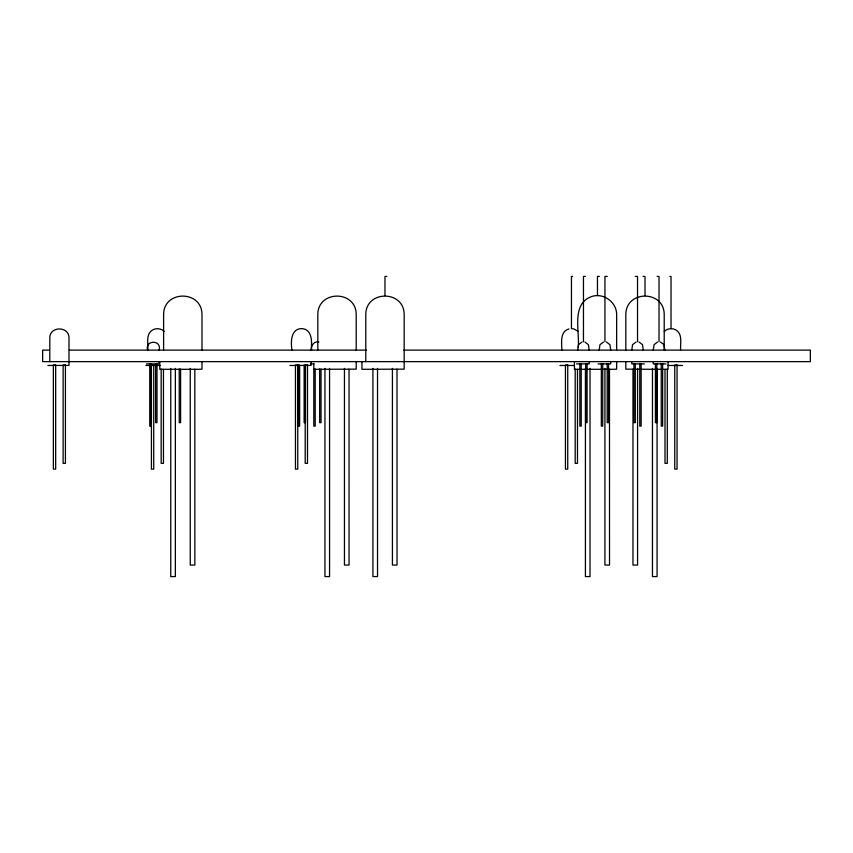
<?xml version="1.0" encoding="UTF-8"?>
<svg xmlns="http://www.w3.org/2000/svg" width="853" height="853" viewBox="0 0 853 853"><rect width="100%" height="100%" fill="white"/><g stroke="black" fill="none" stroke-linecap="round" stroke-linejoin="round"><path stroke-width="1.28" d="M632.99 369.178L632.969 565.07L637.575 565.07L637.575 368.389M633.928 363.89L633.918 422.661L635.304 422.661L635.304 363.655M655.413 363.89L655.413 422.661L656.789 422.661L656.789 363.655M665.009 369.381L664.999 463.35L667.302 463.35L667.302 368.997M664.242 331.433C667.249 328.448 672.132 327.808 675.821 329.908C682.858 334.003 680.182 343.354 680.619 349.922M568.972 328.949C559.845 331.444 561.69 342.863 561.86 349.922M581.97 342.021L578.473 344.697L577.705 350.135M603.455 342.021L599.968 344.697L599.19 350.135M636.039 342.021L632.542 344.697L631.774 350.135M657.535 342.021L654.038 344.697L653.27 350.135M361.949 361.629L361.949 369.306L404.173 369.157L404.173 314.8C404.418 289.881 365.532 289.881 365.788 314.8L365.788 361.629M616.655 349.922L616.655 314.8C616.879 302.644 604.18 292.899 592.494 296.258C570.849 302.943 579.816 331.167 578.27 347.32M664.21 349.922L664.21 314.8C664.466 289.881 625.569 289.881 625.825 314.8L625.825 349.922M386.899 276.415L384.98 276.415L384.98 295.607M572.608 276.415L571.457 276.415L571.457 328.618L573.941 328.949L578.249 331.433M585.382 276.415L583.463 276.415L583.463 341.818M599.382 276.415L597.463 276.415L597.463 295.607M607.251 276.415L604.948 276.415L604.948 341.818M635.229 276.415L637.532 276.415L637.532 341.818M643.098 276.415L645.017 276.415L645.017 295.607M657.109 276.415L659.028 276.415L659.028 341.818M669.872 276.415L671.023 276.415L671.023 328.618M49.314 350.114L42.65 350.114L42.65 361.629L68.997 361.629M69.306 350.114L366.523 350.114M403.842 350.114L810.35 350.114L810.35 361.629L69.306 361.629M146.46 363.932L159.127 363.89L159.127 361.629M310.748 363.932L313.968 363.932M576.553 363.932L589.22 363.89L589.22 361.629M598.038 363.932L610.705 363.89L610.705 361.629M644.441 363.932L631.774 363.89L631.774 361.629M665.937 363.932L653.27 363.89L653.27 361.629M47.885 365.468L68.997 365.393L68.997 338.214C69.456 325.889 49.335 325.889 49.805 338.214L49.805 361.629M145.927 365.468L160.428 365.468M289.967 365.468L311.078 365.393L311.078 361.629M559.941 365.468L574.442 365.468M668.038 365.468L682.539 365.468M313.979 369.306L356.202 369.157L356.202 361.629M655.424 369.306L625.825 369.157L625.825 361.629M656.533 369.306L661.299 369.306M662.525 369.306L668.048 369.306L668.048 361.629M318.915 342.021C314.181 340.678 310.577 345.785 311.665 350.135M660.521 342.021L664.007 344.697L664.786 350.135M639.025 342.021L642.522 344.697L643.29 350.135M606.44 342.021L609.938 344.697L610.705 350.135M584.945 342.021L588.442 344.697L589.22 350.135M164.234 331.433C161.217 328.448 156.334 327.808 152.644 329.908C145.607 334.003 148.283 343.354 147.846 349.922M662.642 363.655L662.642 426.116L661.256 426.116L661.256 363.655M657.066 368.389L657.066 576.585L652.46 576.585L652.46 368.389M641.147 363.655L641.147 426.116L639.771 426.116L639.771 363.655M616.655 361.629L616.655 369.157L613.755 369.306L574.432 369.306L574.432 361.629M609.49 369.178L609.522 565.07L604.916 565.07L604.916 368.389M608.562 363.89L608.562 422.661L607.187 422.661L607.187 363.655M602.719 363.655L602.719 426.116L601.333 426.116L601.333 363.655M590.02 368.389L590.02 576.585L585.414 576.585L585.414 368.389M587.067 363.89L587.077 422.661L585.691 422.661L585.691 363.655M581.224 363.655L581.224 426.116L579.837 426.116L579.837 363.655M577.47 369.381L577.492 463.35L575.189 463.35L575.189 368.997M396.997 369.178L397.029 565.07L392.423 565.07L392.423 368.389M377.527 368.389L377.527 576.585L372.921 576.585L372.921 368.389M356.202 349.922L356.202 314.8C356.458 289.881 317.561 289.881 317.817 314.8L317.817 349.922M349.037 369.178L349.058 565.07L344.452 565.07L344.452 368.389M329.557 368.389L329.557 576.585L324.95 576.585L324.95 368.389M321.037 369.114L321.037 422.661L319.662 422.661L319.662 368.901M315.194 368.976L315.194 426.116L313.808 426.116L313.808 363.655M311.078 349.922C312.187 342.298 312.283 328.8 301.482 328.618C290.681 328.8 290.777 342.298 291.886 349.922M305.491 365.201L305.502 422.661L304.126 422.661L304.126 364.967M299.648 364.988L299.648 426.116L298.273 426.116L298.273 364.988M201.99 349.922L201.99 314.8C202.246 289.881 163.349 289.881 163.605 314.8L163.605 349.922M201.99 361.629L201.99 369.157L199.09 369.306L159.767 369.306L159.767 361.629M194.825 369.178L194.857 565.07L190.251 565.07L190.251 368.389M180.591 369.114L180.601 422.661L179.226 422.661L179.226 368.901M175.355 368.389L175.355 576.585L170.749 576.585L170.749 368.389M163.456 369.381L163.467 463.35L161.164 463.35L161.164 368.997M159.127 350.135C161.995 339.665 144.754 339.665 147.612 350.135M156.984 363.89L156.984 422.661L155.609 422.661L155.609 363.655M151.141 363.655L151.141 426.116L149.755 426.116L149.755 363.655M65.425 365.009L65.425 463.35L63.122 463.35L63.122 365.009L65.425 365.009M307.506 365.009L307.506 463.35L305.203 463.35L305.203 365.009L307.506 365.009M55.669 365.009L53.366 365.009L53.366 469.107L55.669 469.107L55.669 365.009M153.721 365.009L151.418 365.009L151.418 469.107L153.721 469.107L153.721 365.009M297.761 365.009L295.458 365.009L295.458 469.107L297.761 469.107L297.761 365.009M567.735 365.009L565.432 365.009L565.432 469.107L567.735 469.107L567.735 365.009M677.047 365.009L674.744 365.009L674.744 469.107L677.047 469.107L677.047 365.009"/></g></svg>
